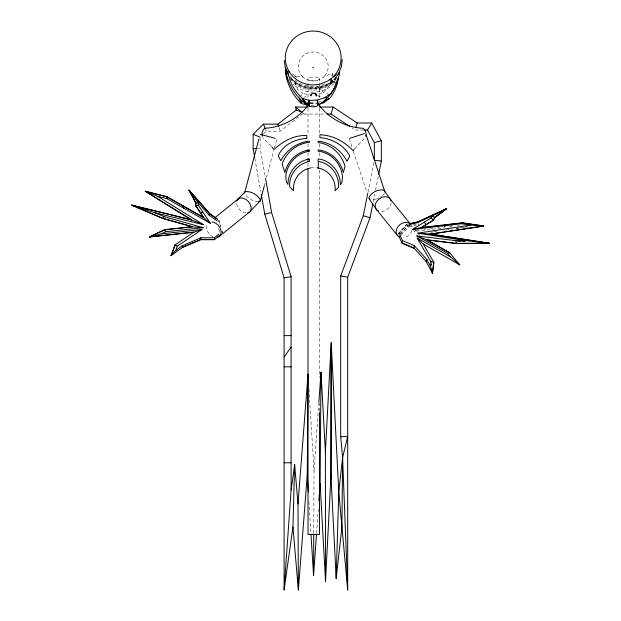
<?xml version="1.0" encoding="UTF-8"?>
<svg xmlns="http://www.w3.org/2000/svg" width="621" height="621" viewBox="0 0 621 621"><rect width="100%" height="100%" fill="white"/><g stroke="black" fill="none" stroke-linecap="round" stroke-linejoin="round"><path stroke-width="0.47" stroke-dasharray="3.1 2.33" d="M313.752 533.183L314.024 470.446L308.924 388.637M314.024 470.446L318.814 402.982M316.57 533.361L318.278 509.336M431.572 265.307L431.789 263.552M431.642 265.47L431.859 263.715M367.981 192.269L373.974 162.197M373.244 201.639L374.758 194.078M375.511 190.298L378.336 176.123M444.263 227.185L444.706 225.019M264.243 185.982L264.996 183.187M266.494 177.583L273.752 150.499M274.482 147.775L276.888 138.786L274.878 138.25M331.078 79.954C329.448 87.32 323.789 93.988 315.81 94.594M332.025 76.422L332.755 73.72L334.672 73.689M331.653 75.917L332.755 73.72C325.458 74.279 320.762 80.769 313.496 80.955C309.561 80.916 305.773 79.496 302.807 76.903L295.394 76.468L292.553 74M384.523 193.092L382.303 195.724M354.56 148.807L363.13 139.857A7.227 7.227 0 0 0 365.257 137.311M334.028 79.488L337.49 74.962M337.459 75.413L334.261 79.177M334.051 80.031L337.871 75.032M334.929 79.131L337.49 75.785M334.929 80.357L336.978 77.679M398.007 234.032L406.755 224.321L406.716 225.081L399.893 232.65M398.077 234.195L406.825 224.484L408.571 227.022L416.435 225.276M400.165 234.233L407.609 225.974L411.102 225.19M400.235 234.389L407.679 226.129L412.049 225.159M401.127 235.281L408.571 227.022L407.679 226.129M263.568 133.849L266.308 131.155L280.281 131.155L303.98 112.859L304.236 114.047L324.325 114.047M299.85 96.651L303.18 93.624L309.7 94.788M332.794 80.311L329.122 83.136A28.9 27.922 0 0 1 295.549 80.544M332.786 81.297C321.041 92.832 299.493 91.031 290.232 77.291M380.595 196.997L381.736 196.143M303.576 97.916L307.962 94.842M415.915 230.391L414.339 231.361L413.446 230.469M417.397 229.754L414.339 231.361L444.116 227.907M334.991 81.677L329.968 84.099L334.742 81.856M377.242 198.72L378.631 198.122M349.274 138.522L352.169 147.689M318.744 102.24L321.22 101.433M376.551 199.023L370.993 199.884M310.151 102.783L315.383 101.254M408.463 224.693L406.716 225.081L407.609 225.974M412.926 224.965L418.166 223.801L419.059 224.693M456.249 228.318L458.966 227.907M459.874 227.767L461.69 227.488M465.315 226.929L467.124 226.657M430.99 232.355L432.868 232.068M433.807 231.928L437.564 231.346M446.018 230.057L452.593 229.048M456.319 228.481L464.477 227.232M465.385 227.092L467.194 226.812L468.087 227.705M449.806 226.083L451.708 225.865M417.289 230.026L419.214 229.801M424.011 229.242L425.936 229.017M430.733 228.466L432.658 228.241M437.463 227.682L439.381 227.465M444.17 226.906L446.072 226.688M449.876 226.246L452.725 225.912M457.475 225.361L459.377 225.144M257.513 148.349L260.137 148.116L265.369 177.49M310.151 103.233L316.26 103.039M311.028 105.252L315.383 105.112M309.607 80.528L317.37 80.388M457.63 241.53L465.261 241.484M456.745 241.693L465.331 241.647M310.244 103.761L317.952 103.761M363.704 130.006L355.119 130.006L351.905 127.872M258.476 201.802C253.221 201.468 248.082 198.51 244.977 194.288M294.773 76.344L295.922 76.422M333.283 79.806L336 80.039M459.579 241.344L465.284 242.237M329.378 94.718L323.254 92.18L318.658 87.53M317.385 95.393L321.336 97.388M303.18 93.624L297.909 89.905L295.394 84.099L295.394 80.295M302.388 112.556L304.236 114.047M418.779 234.226L419.672 235.118M271.268 146.176L264.026 139.12A7.227 7.227 0 0 1 262.737 137.311M289.681 75.995L293.159 80.218A28.9 27.922 0 0 0 332.677 80.761M290.286 77.555L293.159 81.041A28.9 27.922 0 0 0 333.368 80.955M290.286 78.774L293.159 82.259A28.9 27.922 0 0 0 334.028 81.53M265.594 129.401L266.308 131.155M279.093 127.654L280.281 131.155M353.38 151.338L366.957 192.394M218.98 220.269L220.781 226.533M222.07 231.012L222.582 232.797M220.641 226.657L218.833 220.393L217.987 221.588L218.499 223.366M221.922 231.128L222.442 232.922M218.677 228.575L219.694 232.122M254.827 158.223L260.735 191.423M308.955 501.605L310.927 533.338M319.505 97.513L319.505 77.175L308.016 77.175L308.016 98.483M319.505 108.17L319.505 133.36M319.505 144.018L319.505 148.861M319.505 152.735L319.505 157.579M319.505 170.17L319.505 377.483M319.505 402.672L319.505 411.389M308.016 108.17L308.016 135.3M308.016 144.018L308.016 148.861M308.016 152.735L308.016 157.579M308.016 163.393L308.016 167.266M295.394 76.468L295.394 75.723L295.573 76.212A20.229 19.546 0 0 0 296.916 78.409M260.137 138.126L260.137 148.116M302.807 76.903A14.997 14.493 0 0 1 302.419 56.41A14.997 14.493 0 0 1 323.626 56.037A14.997 14.493 0 0 1 324.022 76.523M310.438 167.996A20.866 20.866 0 0 1 316.252 167.724M391.183 202.834A8.678 6.59 -36.5 0 1 380.494 211.497M411.343 225.213A8.671 6.901 -39 0 1 412.033 226.906M411.793 230.818A8.671 6.901 -39 0 1 403.712 237.61M246.032 212.972A8.678 5.907 47.4 0 1 236.562 202.974M213.189 236.849A8.671 6.187 51.1 0 1 207.554 223.87M324.278 84.029A20.229 19.546 0 0 1 304.057 84.627M334.028 83.579A28.9 27.922 0 0 1 315.631 92.024M313.752 92.118A28.9 27.922 0 0 1 293.159 84.301M332.755 80.645A29.024 28.03 0 0 1 289.386 75.917M312.65 67.402C313.419 69.575 314.366 65.826 312.65 67.402"/><path stroke-width="0.93" d="M318.884 402.02L321.01 372.15L320.118 483.386L325.52 581.512L331.001 474.863M307.535 105.112L301.387 103.544L299.182 101.347A55.098 53.22 0 0 1 289.945 87.67L288.354 83.866A55.098 53.22 0 0 1 285.443 71.92L285.443 67.836L286.949 71.174M330.993 477.526L331.195 342.691L338.771 491.948L347.69 589.95L347.69 277.23L370.046 217.699L372.872 203.525M330.962 479.055L331.195 342.691L325.396 451.871L325.52 581.512M316.5 534.324L313.566 575.644L313.745 534.145M292.957 526.981L284.1 589.95L291.102 489.891L294.641 464.741L292.957 526.981L298.359 589.95L307.271 474.685L308.024 374.199L308.327 379.012M367.787 193.216L363.293 215.774L340.688 275.957L340.688 436.656L342.606 457.545L341.923 526.934L336.171 578.64L331.04 477.603M336.171 578.64L338.771 491.948L342.606 457.545L347.69 436.656L340.688 436.656M214.587 237.765L200.932 237.765L182.326 245.683L182.473 247.383L200.552 239.69L214.509 239.69L214.587 237.765L218.895 234.086M318.891 500.689L320.118 483.386M298.359 589.95L297.995 503.872L308.024 374.199M342.233 59.406L341.387 66.68L338.616 73.488M426.301 261.728L413.982 248.105L414.277 245.644L402.416 240.591L399.272 233.341M244.55 193.154L258.934 138.98M431.005 261.783L433.792 262.116L432.433 273.108L430.462 266.168L431.005 261.783L417.095 237.975L450.535 256.939L459.664 264.701M414.277 245.644L426.883 259.508L426.231 261.573L432.503 273.271L433.854 262.279L423.227 244.045L417.095 237.975M338.515 77.71L336.908 84.93A44.51 42.996 0 0 1 330.03 98.04L323.704 102.675L318.744 104.281M200.552 239.69L200.932 237.765M378.709 174.237L381.348 161.01L381.348 140.773L371.676 123.005L357.222 123.005L333.128 107.045L319.636 107.045M402.416 240.591L401.857 242.935L413.982 248.105M264.243 185.982L260.238 200.925L250.333 211.163M336.908 81.662L337.638 78.96M336.908 82.88L337.638 80.179M299.182 98.087L302.14 101.029L301.387 103.544L299.182 98.087A55.098 53.22 0 0 1 289.945 84.402L288.354 80.606A54.99 53.119 0 0 1 285.45 68.69L285.443 71.92M349.499 126.28L331.024 114.047L333.128 107.045M355.911 127.375L357.222 123.005M217.249 221.06L209.184 215.246L209.665 213.787L189.017 190.259L195.693 202.951L195.693 205.838L203.649 217.715L210.434 223.343L198.301 205.24L198.301 202.857L189.017 190.259M287.088 70.996L290.939 82.686A55.098 53.22 0 0 0 297.459 93.212L302.38 98.568L309.398 100.354L317.246 100.105L318.977 104.879C329.836 97.652 337.599 85.706 339.501 72.735L327.609 81.072L320.933 83.882A27.898 26.944 0 0 1 285.388 56.138A27.898 26.944 0 0 1 324.542 33.363A27.898 26.944 0 0 1 333.306 76.694M214.656 239.566L200.692 239.566L182.621 247.259L171.047 255.681L175.06 244.891L193.892 232.114L149.467 236.904L164.697 229.692L192.471 226.696L162.842 218.313L131.869 205.093L191.625 219.818L145.384 191.214L167.072 196.748L203.797 217.591L195.84 205.722L195.84 202.826L189.157 190.135L209.813 213.663L217.451 219.166M175.2 244.767L171.186 255.557L172.553 253.321M171.047 255.681L175.727 250.465L177.327 246.164L201.957 229.498L161.173 233.892L149.319 237.02L164.557 229.809L192.324 226.82L203.152 227.674L164.053 216.605L155.048 212.762L131.73 205.217L162.702 218.437L192.324 226.82M311.121 93.942L310.842 95.952C310.64 92.382 316.625 92.397 316.306 96.03L315.91 93.856M431.137 217.948L432.208 215.852L446.165 208.796L434.677 217.513L433.38 220.059L421.147 227.581L412.484 229.413L431.137 217.948L433.38 220.059M421.217 227.744L433.45 220.222L434.747 217.676L446.235 208.959L417.747 222.062L409.557 223.878M409.34 224.492L417.203 222.745L417.677 221.899L446.165 208.796M338.841 73.876L339.501 72.735L338.476 74.07M381.348 161.01L374.347 160.319L374.347 142.558L367.516 130.006L371.676 123.005M284.1 356.997L291.102 347.162M162.702 218.437L164.053 216.605M354.086 149.444L353.139 150.701C344.616 141.596 332.553 135.067 319.916 134.773L319.916 137.66C331.746 138.576 344.119 145.112 349.747 155.933L346.984 161.351A37.167 37.167 0 0 0 320.84 141.503L318.138 141.223L318.138 142.597L321.36 143.071A32.967 32.967 0 0 1 345.02 166.397L343.343 172.568A30.033 30.033 0 0 0 320.762 150.189L318.138 149.894L318.138 151.221L321.282 151.633A28.488 28.488 0 0 1 342.505 176.938L341.977 182.333L340.37 184.895A26.229 26.229 0 0 0 321.166 159.387L318.123 158.953L318.123 161.545L320.964 161.965A24.506 24.506 0 0 1 338.53 187.294L335.061 190.756A20.866 20.866 0 0 0 317.222 167.841M237.401 199.745L245.295 191.641C251.125 190.95 257.754 194.8 260.346 200.024L260.238 200.925L258.476 201.802M254.657 157.276L253.143 148.737L253.143 134.283L263.444 124.153L277.897 124.153L296.201 110.026L301.775 112.059L295.557 107.045L296.201 110.026M412.484 229.413L461.263 223.754L462.373 222.799L483.689 225.951L430.718 234.055L417.817 233.17L470.462 225.113L483.689 225.951M214.509 239.69L219.555 235.382M214.672 217.924L238.503 198.666M218.972 236.694L249.231 212.242M446.235 208.959L434.063 217.8L434.747 217.676M175.727 250.465L182.326 245.683M302.14 101.029L306.735 104.77L309.615 106.245A10.285 9.936 0 0 0 317.09 105.927L317.642 105.655L317.246 100.105L324.698 97.691L330.364 93.825M200.467 212.964L202.749 211.862M161.173 233.892L165.799 231.695L203.152 227.674M442.261 225.959L444.636 224.856M417.203 222.745L432.208 215.852L434.677 217.513M201.957 229.498L193.752 232.238L149.319 237.02M349.949 138.297L364.17 133.593M149.467 236.904L152.052 236.12M416.87 235.926L426.899 239.799L456.381 243.37L489.201 243.184L465.323 240.591L455.783 240.645L416.87 235.926L447.5 253.298L449.666 252.708L459.734 264.864L423.227 244.045M374.347 142.558L381.348 140.773M284.1 589.95L284.1 277.797L264.787 214.183L271.602 212.553L265.532 178.437M195.693 205.838L198.301 205.24M409.487 223.715L417.677 221.899M286.576 71.167L285.443 68.659L287.383 72.222L289.324 71.889M428.932 234.365L483.759 226.106L462.443 222.962L444.706 225.019M284.1 277.797L291.102 276.756L271.602 212.553M421.147 227.581L462.373 222.799M422.171 227.635L431.735 226.525M433.644 226.3L442.245 225.307M253.143 148.737L256.636 148.427M478.038 226.587L483.759 226.106M195.693 202.951L198.301 202.857L209.184 215.246M324.698 97.691L327.616 97.637L329.378 98.809L324.954 100.284L323.704 102.675L322.066 102.706M430.788 234.21L489.27 243.347L456.451 243.533L426.969 239.962L449.736 252.871M295.557 107.045L308.078 107.045M327.197 114.047L331.024 114.047M364.659 130.006L367.516 130.006M284.1 335.604L291.102 335.604M284.1 366.825L291.102 366.825M284.1 462.777L291.102 462.777M483.511 243.137L489.27 243.347M331.474 79.651L329.658 79.496L336.621 83.424M461.263 223.754L470.462 225.113M430.718 234.055L489.201 243.184M417.817 233.17L465.323 240.591M340.688 275.957L347.69 277.23M131.73 205.217L191.478 219.943L203.587 224.724L157.633 196.298L145.244 191.338L191.478 219.943M155.048 212.762L203.587 224.724M145.244 191.338L166.933 196.873L203.649 217.715M157.633 196.298L166.995 198.681L210.434 223.343M260.183 134.307L274.878 138.25M363.293 215.774L370.046 217.699M131.869 205.093L138.235 207.298M253.143 134.283L260.137 137.218M414.052 248.26L401.927 243.098L398.853 235.98M145.384 191.214L147.899 192.363M307.636 104.933L305.315 103.738L302.38 98.568L308.606 105.857L309.398 100.354L306.735 104.77L302.38 98.568L307.636 105.36L309.398 100.354L309.615 106.245M175.06 244.891L177.327 246.164M426.899 239.799L449.666 252.708M314.847 92.84L315.879 93.787M209.665 213.787L217.311 219.291M432.992 219.896L433.45 220.222M457.53 263.071L459.734 264.864M410.147 223.731L390.446 199.364L383.972 190.228C378.305 188.862 371.086 192.378 368.882 197.804L369.79 199.496M447.5 253.298L450.535 256.939M397.013 234.909L375.977 208.889L369.068 198.782M271.889 146.851L274.001 149.568C282.734 141.332 294.494 134.765 306.836 135.588L306.836 138.475C295.34 138.871 282.85 144.724 278.262 155.855L280.816 160.754A37.167 37.167 0 0 1 307.317 141.378L309.468 141.2L309.468 142.403L307.55 142.527A32.967 32.967 0 0 0 282.144 163.944L284.892 172.568A30.033 30.033 0 0 1 307.473 150.189L309.468 149.964L309.468 151.283L307.341 151.532A28.488 28.488 0 0 0 285.745 176.519L286.428 182L287.919 184.414A26.229 26.229 0 0 1 307.589 159.263L309.452 159.03L309.452 161.6L307.791 161.802A24.506 24.506 0 0 0 289.611 186.696L293.57 190.756A20.866 20.866 0 0 1 310.438 167.996M424.306 222.147L426.037 224.577M164.557 229.809L165.799 231.695M189.157 190.135L191.594 194.07M426.883 259.508L430.462 266.168M182.729 205.838L183.917 208.291M287.383 72.222L288.361 74.38M263.444 124.153L265.237 128.531M277.897 124.153L278.79 126.777M366.18 134.967L384.88 191.912M455.783 240.645L456.381 243.37M261.239 194.264L264.787 214.183M284.201 60.439L285.334 67.673M294.641 464.741L297.995 503.872M307.271 474.685L308.35 491.987M310.989 534.301L313.566 575.644M321.01 372.15L325.396 451.871M342.606 457.545L347.69 589.95M432.441 271.556L432.503 273.271M166.933 196.873L166.995 198.681M319.505 104.297L319.505 106.238M319.505 412.36L319.505 534.417L308.016 534.417L308.016 168.237M318.286 162.461L318.286 168.244M308.016 149.832L308.016 151.765M308.016 158.549L308.016 161.452M291.102 276.756L291.102 489.891M318.48 104.468A60.051 60.051 0 0 0 363.13 128.299A7.227 7.227 0 0 1 365.684 136.271M262.31 136.271A7.227 7.227 0 0 1 264.864 128.299A58.568 58.568 0 0 0 308.241 105.166M336.621 82.539A44.51 42.996 0 0 1 330.03 94.772M378.647 211.078A8.678 6.59 -36.5 0 1 378.895 199.139A8.678 6.59 -36.5 0 1 391.09 200.987M399.777 237.222A8.671 6.901 -39 0 1 398.108 226.448A8.671 6.901 -39 0 1 410.171 223.847M236.741 201.212A8.678 5.907 47.4 0 1 248.09 201.32A8.678 5.907 47.4 0 1 247.763 212.856M211.978 221.945A8.671 6.187 51.1 0 1 220.564 229.203A8.671 6.187 51.1 0 1 217.459 237.354M285.939 71.081A55.098 53.22 0 0 1 285.443 67.836M287.802 80.272A55.098 53.22 0 0 1 287.065 77.92M286.638 76.329A55.098 53.22 0 0 1 286.265 74.73M285.939 73.123A55.098 53.22 0 0 1 285.443 69.878"/></g></svg>
